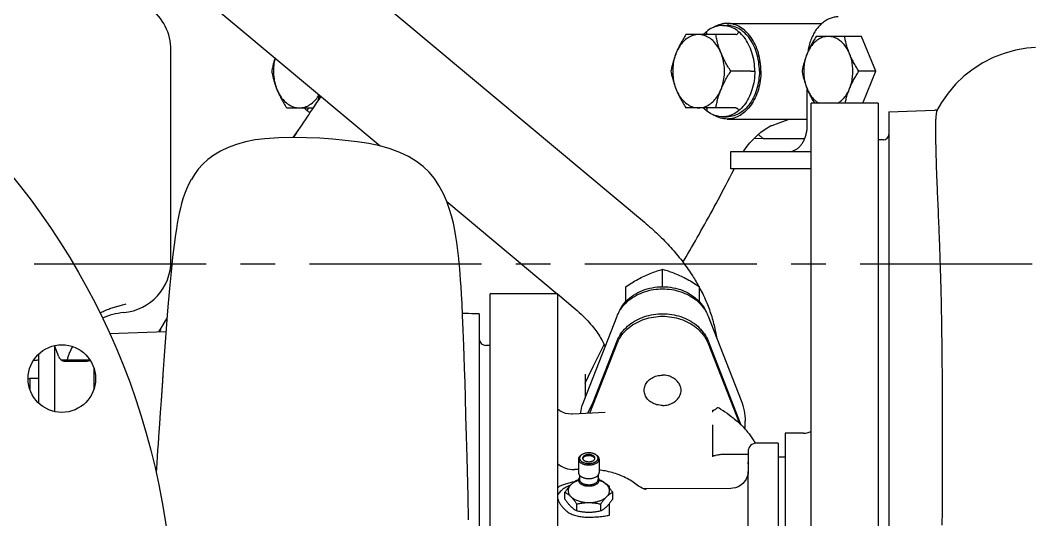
# Model space of a CAD drawing. Header units: millimetres. Extents: x 156850 to 204135, y 56350 to 74150.
# Drawn here: x 174926.8 to 175160.2, y 61523.3 to 61638.2 of the extents above; entities that cross this region are included whole.
import ezdxf

# ---------------------------------------------------------------- set-up
doc = ezdxf.new("R2010")
doc.units = ezdxf.units.MM
doc.header["$LTSCALE"] = 150
doc.linetypes.add('X-2F-PLAN$0$CENTER', pattern=[2, 1.25, -0.25, 0.25, -0.25])
doc.layers.add('-----33 Equipment', color=5, linetype='Continuous')

# ---------------------------------------------------------------- blocks, each defined once
blk = doc.blocks.new('X-2F-PLAN$0$A$C73FA2420')
at = {"color": 0, "linetype": 'Continuous'}
for p, q in [((1801.46, 709.29), (1801.34, 709.66)), ((1804.29, 707.27), (1795.86, 707.27)), ((1801.46, 707.27), (1801.46, 709.29)), ((1807.08, 707.27), (1804.29, 707.27)), ((1809.05, 703.61), (1793.9, 703.61)), ((1806.5, 702.63), (1809.06, 703.56)), ((1805.5, 701.2), (1805.5, 696.09)), ((1805.82, 702.13), (1805.82, 695.45)), ((1804.06, 694.57), (1798.88, 694.57)), ((1811.84, 690.92), (1812.29, 677.95)), ((1781.98, 680.07), (1779.84, 680.21)), ((1788.02, 679.63), (1786.35, 679.75)), ((1788.04, 679.62), (1787.52, 679.66)), ((1791.08, 679.41), (1788.04, 679.62)), ((1793.66, 679.23), (1791.08, 679.41)), ((1796.4, 679.04), (1793.66, 679.23)), ((1813.45, 678.91), (1812.23, 679.63)), ((1812.75, 679.13), (1812.23, 679.57)), ((1812.75, 679.13), (1812.75, 679.13)), ((1897.42, 679.27), (1855.05, 628.59)), ((1798.72, 678.88), (1796.4, 679.04)), ((1798.55, 678.89), (1796.4, 679.03)), ((1798.73, 678.88), (1798.55, 678.89)), ((1800.82, 678.74), (1798.68, 678.88)), ((1801.07, 678.72), (1798.73, 678.88)), ((1803.91, 678.54), (1800.82, 678.74)), ((1802.53, 678.63), (1801.07, 678.72)), ((1805.71, 678.42), (1802.53, 678.63)), ((1828.62, 676.78), (1877.12, 676.78)), ((1847.34, 672.09), (1847.34, 672.08)), ((1916.98, 662.92), (1837.47, 567.78)), ((1863.8, 650.13), (1863.8, 644.05)), ((1858.06, 647.93), (1856.94, 648.69)), ((1858.02, 647.86), (1856.94, 648.63)), ((1858.57, 647.57), (1858.06, 647.93)), ((1859.37, 647.03), (1858.57, 647.57)), ((1859.91, 646.66), (1859.37, 647.03)), ((1860.48, 646.28), (1859.91, 646.66)), ((1861.06, 645.89), (1860.48, 646.28)), ((1861.66, 645.48), (1861.06, 645.89)), ((1862.29, 645.06), (1861.66, 645.48)), ((1862.93, 644.63), (1862.29, 645.06)), ((1863.6, 644.18), (1862.93, 644.63)), ((1864.29, 643.73), (1863.6, 644.18)), ((1865, 643.26), (1864.29, 643.73)), ((1865.73, 642.77), (1865, 643.26)), ((1866.49, 642.27), (1865.73, 642.77)), ((1842.27, 613.29), (1821.02, 587.86)), ((1838.94, 612.18), (1838.94, 612.18)), ((1816.38, 605.78), (1696.99, 605.78)), ((1747.22, 603.28), (1819.4, 603.29)), ((1809.11, 603.29), (1809.11, 604.26)), ((1819.4, 603.29), (1821.01, 603.29)), ((1821.02, 587.79), (1821.01, 603.29)), ((1819.52, 587.79), (1747.22, 587.78)), ((1773.73, 586.07), (1775.32, 586.07)), ((1820.96, 587.79), (1817.9, 584.14)), ((1821.02, 587.79), (1819.52, 587.79)), ((1780.52, 582.95), (1780.51, 583.87)), ((1793.68, 576.82), (1793.3, 584.34)), ((1771, 583.32), (1772.59, 583.32)), ((1779.27, 582.74), (1778.29, 582.74)), ((1782.95, 582.95), (1779.83, 582.95)), ((1796.42, 581.67), (1815.88, 574.05)), ((1802.52, 581.39), (1797.15, 581.39)), ((1793.48, 580.77), (1796.03, 579.58)), ((1793.5, 580.34), (1809.57, 574.05)), ((1796.03, 579.58), (1810.14, 574.05)), ((1771, 577.82), (1772.59, 577.82)), ((1779.27, 578.41), (1778.29, 578.41)), ((1782.95, 578.19), (1779.83, 578.19)), ((1770.06, 575.81), (1772.73, 575.81)), ((1773.73, 575.07), (1775.32, 575.07)), ((1776.33, 575.81), (1776.71, 575.81)), ((1819.11, 572.08), (1822.62, 572.08)), ((1776.19, 547.87), (1776.11, 567.94)), ((1822.62, 563.58), (1826.64, 563.58)), ((1863.8, 546.69), (1863.8, 558.2)), ((1880.67, 546.69), (1880.67, 558.2)), ((1810.14, 553.1), (1790.84, 545.55)), ((1809.57, 553.1), (1791.16, 545.89)), ((1815.88, 553.1), (1796.42, 545.49)), ((1819.11, 555.08), (1822.62, 555.08)), ((1783.43, 552.03), (1790.81, 552.03)), ((1793.76, 552.03), (1794.18, 552.03)), ((1794.64, 550.59), (1794.74, 550.76)), ((1783.97, 543.89), (1783.97, 549.93)), ((1861.23, 548.72), (1861.23, 530.28)), ((1861.73, 549.78), (1861.73, 548.72)), ((1882.73, 549.78), (1882.73, 548.72)), ((1883.23, 548.72), (1883.23, 526.89)), ((1849.73, 547.87), (1853.73, 547.87)), ((1849.73, 529.41), (1849.73, 547.87)), ((1853.73, 547.87), (1853.73, 529.41)), ((1872.23, 543.25), (1872.23, 547.88)), ((1735.96, 543.88), (1780.12, 543.89)), ((1784.64, 543.89), (1779.49, 543.89)), ((1789.78, 544.58), (1791.67, 544.58)), ((1786.64, 536.98), (1786.64, 541.89)), ((1856.79, 542.51), (1856.73, 540.14)), ((1856.73, 540.14), (1856.73, 540.11)), ((1856.73, 540.11), (1856.73, 530.86)), ((1786.64, 536.98), (1700.79, 536.97)), ((1783.39, 535.33), (1783.39, 536.98)), ((1859.77, 538.38), (1859.77, 538.38)), ((1783.39, 535.33), (1698.5, 535.32)), ((1788.92, 535.33), (1783.39, 535.33)), ((1788.92, 531.17), (1788.92, 535.33)), ((1859.73, 530.28), (1868.12, 530.28)), ((1680.06, 529.41), (1863.46, 529.41)), ((1863.46, 529.41), (1864.88, 529.41)), ((1864.88, 513.91), (1864.88, 529.41)), ((1880.23, 517.75), (1880.23, 528.19)), ((1872.23, 514.48), (1872.23, 518.39)), ((1864.88, 517.48), (1872.23, 514.48)), ((1872.23, 514.48), (1880.23, 517.75)), ((1863.38, 513.91), (1680.06, 513.91)), ((1856.45, 512.73), (1856.45, 513.91)), ((1864.88, 513.91), (1863.38, 513.91)), ((1820.38, 511.49), (1663.57, 511.51)), ((1857.7, 511.48), (1820.38, 511.49)), ((1862.91, 511.48), (1857.7, 511.48)), ((1862.91, 511.48), (1863.28, 500.92)), ((1865.06, 499.34), (1863.15, 500.43))]:
    blk.add_line(p, q, dxfattribs=at)
for points in [[(1786.35, 679.75), (1785, 679.85), (1783.56, 679.96), (1781.98, 680.07)], [(1817.96, 677.51), (1816.04, 677.66), (1813.98, 677.82), (1811.91, 677.98), (1809.83, 678.14), (1807.76, 678.28), (1805.71, 678.42)], [(1815.41, 677.71), (1814.78, 678.1), (1813.45, 678.91)], [(1834.67, 675.72), (1832.3, 676.04), (1829.43, 676.4), (1826.06, 676.77), (1822.2, 677.15), (1817.96, 677.51)], [(1847.34, 672.09), (1846.27, 672.66), (1845.09, 673.2), (1843.95, 673.65), (1842.85, 674.02), (1841.76, 674.34), (1840.68, 674.62), (1839.57, 674.87), (1838.41, 675.11), (1837.2, 675.33), (1835.92, 675.54), (1834.67, 675.72)], [(1856.67, 655.14), (1856.4, 657.38), (1855.97, 659.63), (1855.39, 661.72), (1854.66, 663.63), (1853.81, 665.37), (1852.88, 666.92), (1851.88, 668.27), (1850.82, 669.44), (1849.67, 670.48), (1848.45, 671.39), (1847.34, 672.08)], [(1838.94, 612.18), (1840.42, 612.62), (1842.25, 613.28), (1844.15, 614.13), (1845.95, 615.08), (1847.55, 616.1), (1848.98, 617.3), (1850.28, 618.69), (1851.46, 620.28), (1852.56, 622.08), (1853.55, 624.09), (1854.4, 626.29), (1855.08, 628.67), (1855.56, 631.22), (1855.95, 633.88), (1856.3, 636.64), (1856.58, 639.5), (1856.79, 642.47), (1856.91, 645.55), (1856.95, 648.72), (1856.86, 651.98), (1856.67, 655.14)], [(1822.69, 609.99), (1823.35, 610.03), (1824.21, 610.09), (1825.46, 610.18), (1826.72, 610.28), (1827.94, 610.39), (1829.14, 610.5), (1830.35, 610.63), (1831.57, 610.78), (1832.84, 610.95), (1834.2, 611.16), (1835.67, 611.42), (1837.29, 611.76), (1838.94, 612.18)], [(1797.06, 608.97), (1800.58, 609.07), (1803.84, 609.17), (1806.66, 609.27), (1809.01, 609.34)], [(1809.01, 609.34), (1812.7, 609.48), (1815.97, 609.62), (1818.7, 609.76), (1820.94, 609.88), (1822.69, 609.99)], [(1816.38, 605.78), (1816.39, 606.6), (1816.4, 607.48), (1816.43, 608.3), (1816.46, 609.09), (1816.49, 609.65)], [(1768.99, 608.26), (1774.33, 608.38), (1783.31, 608.6)], [(1783.31, 608.6), (1788.23, 608.73), (1792.88, 608.86), (1797.06, 608.97)], [(1793.3, 584.33), (1793.29, 584.58), (1793.33, 585.22), (1793.46, 585.9), (1793.71, 586.6), (1794.05, 587.28), (1794.41, 587.79)], [(1800.44, 581.39), (1802.02, 580.66), (1804.25, 579.58)], [(1804.25, 579.58), (1807.36, 578.04), (1809.32, 577.06)], [(1776.03, 567.72), (1776.13, 567.99), (1776.28, 568.32), (1776.48, 568.7), (1776.74, 569.11), (1776.96, 569.41)], [(1775.93, 567.39), (1775.93, 567.37), (1775.94, 567.41), (1775.97, 567.52), (1776.03, 567.72)], [(1828.25, 558.89), (1828.74, 558.6), (1829.47, 558.17), (1830.2, 557.75), (1830.93, 557.32), (1831.67, 556.9), (1832.42, 556.47), (1833.17, 556.04), (1833.92, 555.61), (1834.68, 555.18), (1835.45, 554.75), (1836.22, 554.32), (1837, 553.88), (1837.79, 553.45), (1838.58, 553.01), (1839.38, 552.57), (1840.18, 552.13), (1841, 551.69), (1841.81, 551.25), (1842.64, 550.81), (1843.48, 550.36), (1844.32, 549.91), (1845.17, 549.47), (1846.02, 549.02), (1846.89, 548.57), (1847.76, 548.12), (1848.65, 547.67), (1849.54, 547.21), (1849.73, 547.11)], [(1793.85, 549.3), (1794.08, 549.67), (1794.37, 550.15), (1794.64, 550.59)], [(1780.19, 543.89), (1779.53, 543.94), (1778.9, 544.1), (1778.31, 544.36), (1777.78, 544.69), (1777.31, 545.11), (1776.91, 545.6), (1776.59, 546.15), (1776.35, 546.76), (1776.22, 547.41), (1776.19, 547.87)], [(1782.37, 543.89), (1782.28, 543.9), (1782.13, 543.92), (1782.01, 543.96), (1781.93, 544.01), (1781.9, 544.02)], [(1853.73, 544.97), (1854.7, 544.31), (1855.72, 543.5), (1856.7, 542.61), (1857.54, 541.73), (1858.2, 540.93), (1858.72, 540.22), (1859.12, 539.61), (1859.42, 539.1), (1859.62, 538.72), (1859.73, 538.48), (1859.77, 538.38)], [(1859.77, 538.38), (1860.37, 536.76), (1861.23, 534.45)], [(1877.69, 477.73), (1877.52, 479.69), (1877.06, 482.34), (1876.33, 484.95), (1875.36, 487.47), (1874.14, 489.86), (1872.71, 492.11), (1871.06, 494.21), (1869.22, 496.12), (1867.21, 497.84), (1865.06, 499.34)]]:
    blk.add_lwpolyline(points, dxfattribs=at)
for centre, radius in [((1743.73, 841.29), 165.1), ((1801.47, 701.9), 7.78)]:
    blk.add_circle(centre, radius, dxfattribs=at)
for centre, radius, start, end in [((1801.73, 686.28), 15, 61.6583, 74.1927), ((1801.73, 686.28), 15, 5.3128, 24.7975), ((1828.62, 688.78), 12, 185.3128, 270), ((1877.12, 688.78), 12, 270, 324.0883), ((1810.63, 604.26), 1.52, 89.9935, 179.9935), ((1786.51, 583.87), 6, 139.2436, 180.0079), ((1784.64, 541.89), 2, 0.0079, 90.0079), ((1792.92, 531.17), 4, 180.0079, 206.1481), ((1857.7, 512.73), 1.25, 179.9934, 268.6642), ((1859.28, 500.78), 4, 354.1342, 1.9934)]:
    blk.add_arc(centre, radius, start, end, dxfattribs=at)
for points, start_tangent, end_tangent in [([(1801.45, 709.29), (1801.33, 709.29), (1801, 709.29), (1800.46, 709.29), (1799.71, 709.29), (1799.08, 709.29)], (0.422323, 0.906445), (-1, 0.000807)), ([(1805.64, 708.46), (1805.77, 707.43), (1805.78, 707.27)], (0.15627, -0.987714), (0.075025, -0.997182)), ([(1806.5, 702.63), (1805.77, 702.07)], (-0.939669, -0.342086), (-0.573497, -0.819208)), ([(1805.77, 702.07), (1805.5, 701.2)], (-0.573497, -0.819208), (0.000124, -1)), ([(1805.5, 696.09), (1805.61, 695.51), (1805.68, 695.37)], (0.000124, -1), (0.477593, -0.878581)), ([(1816.57, 693.14), (1816.93, 692.4), (1817.37, 691.38), (1817.76, 690.33), (1818.1, 689.26), (1818.4, 688.18), (1818.66, 687.07)], (0.455501, -0.890235), (0.20571, -0.978613)), ([(1872.23, 653.57), (1871.17, 653.36), (1870.11, 653.1), (1869.06, 652.77), (1868.02, 652.38)], (-0.985438, -0.170033), (-0.92582, -0.377964)), ([(1875.3, 652.81), (1874.36, 653.1), (1873.3, 653.36), (1872.23, 653.57)], (-0.94825, 0.317524), (-0.985438, 0.170033)), ([(1868.02, 652.38), (1866.98, 651.92), (1865.93, 651.39), (1864.87, 650.79), (1863.8, 650.13)], (-0.92582, -0.377964), (-0.84076, -0.541408)), ([(1868.02, 652.38), (1866.6, 651.65), (1865.41, 650.72), (1864.53, 649.64), (1863.98, 648.45), (1863.8, 647.22)], (-0.92582, -0.377964), (0, -1)), ([(1875.26, 652.78), (1874.84, 652.89), (1873.12, 653.15), (1871.35, 653.15), (1869.63, 652.89), (1868.02, 652.38)], (-0.96487, 0.262727), (-0.92582, -0.377964)), ([(1863.8, 647.22), (1863.99, 645.98), (1864.53, 644.79), (1865.41, 643.71), (1866.59, 642.79), (1866.81, 642.65)], (0, -1), (0.860006, -0.510283)), ([(1862.69, 644.79), (1863.14, 645.41), (1863.18, 645.47)], (0.543505, 0.839406), (0.639571, 0.768732)), ([(1863.18, 645.47), (1863.35, 645.65)], (0.639571, 0.768732), (0.664539, 0.747253)), ([(1863.68, 645.32), (1863.64, 645.3), (1863.48, 645.3), (1863.3, 645.35)], (-0.926936, -0.375219), (-0.92582, 0.377964)), ([(1863.35, 645.65), (1863.77, 646.09)], (0.664539, 0.747253), (0.719955, 0.694021)), ([(1863.8, 645.5), (1863.76, 645.37), (1863.68, 645.32)], (0, -1), (-0.926936, -0.375219)), ([(1865.62, 642.85), (1865.93, 642.77), (1866.71, 642.53)], (0.96749, -0.252907), (0.951015, -0.309145)), ([(1773.9, 587.79), (1773.83, 587.76), (1773.29, 587.53), (1772.72, 587.22), (1772.15, 586.84), (1771.62, 586.39), (1771.15, 585.91), (1770.76, 585.41), (1770.44, 584.9), (1770.19, 584.38), (1770.01, 583.87)], (-0.939222, -0.343312), (-0.270212, -0.962801)), ([(1772.02, 584.7), (1772.25, 584.92), (1772.51, 585.15), (1772.78, 585.37), (1773.07, 585.6), (1773.39, 585.83), (1773.73, 586.07)], (0.704698, 0.709507), (0.826108, 0.563511)), ([(1775.32, 586.07), (1775.19, 585.83), (1775.04, 585.6), (1774.88, 585.37), (1774.71, 585.15), (1774.52, 584.92), (1774.3, 584.7)], (-0.461612, -0.887082), (-0.704698, -0.709507)), ([(1776.94, 584.79), (1776.89, 584.91), (1776.62, 585.5), (1776.32, 586.05), (1775.99, 586.53), (1775.64, 586.96), (1775.26, 587.32), (1774.86, 587.61), (1774.55, 587.79)], (-0.364051, 0.931379), (-0.898118, 0.439754)), ([(1777.03, 584.7), (1776.84, 584.89), (1776.62, 585.08), (1776.39, 585.27), (1776.15, 585.47), (1775.89, 585.66), (1775.62, 585.86), (1775.32, 586.07)], (-0.704871, 0.709336), (-0.826251, 0.563302)), ([(1777.74, 583.87), (1777.6, 584.39), (1777.46, 584.9), (1777.33, 585.41), (1777.19, 585.92), (1777.04, 586.39), (1776.88, 586.84), (1776.7, 587.22), (1776.5, 587.53), (1776.27, 587.76), (1776.24, 587.79)], (-0.270474, 0.962727), (-0.799001, 0.60133)), ([(1770.01, 583.87), (1769.87, 583.29), (1769.75, 582.69), (1769.66, 582.08), (1769.6, 581.45), (1769.58, 580.82), (1769.58, 580.19)], (-0.270212, -0.962801), (0.029274, -0.999571)), ([(1771, 583.32), (1771.13, 583.56), (1771.27, 583.79), (1771.43, 584.02), (1771.61, 584.24), (1771.8, 584.47), (1772.02, 584.7)], (0.461612, 0.887082), (0.704698, 0.709507)), ([(1774.3, 584.7), (1774.1, 584.5), (1773.89, 584.31), (1773.66, 584.12), (1773.42, 583.92), (1773.16, 583.73), (1772.89, 583.53), (1772.59, 583.32)], (-0.704698, -0.709507), (-0.826108, -0.563511)), ([(1774.3, 584.7), (1774.06, 584.42), (1773.84, 584.11), (1773.64, 583.76), (1773.46, 583.37), (1773.3, 582.95), (1773.17, 582.51), (1773.07, 582.04), (1773, 581.56), (1772.95, 581.07), (1772.94, 580.57)], (-0.704698, -0.709507), (0.000138, -1)), ([(1775.67, 585.33), (1775.38, 585.31), (1775.1, 585.23), (1774.82, 585.1), (1774.56, 584.92), (1774.3, 584.7)], (-1, -0.000105), (-0.704698, -0.709507)), ([(1777.03, 584.7), (1776.78, 584.92), (1776.51, 585.1), (1776.24, 585.23), (1775.95, 585.31), (1775.67, 585.33)], (-0.704871, 0.709336), (-1, -0.000105)), ([(1777.62, 584.02), (1777.44, 584.25), (1777.25, 584.47), (1777.03, 584.7)], (-0.59255, 0.805534), (-0.704871, 0.709336)), ([(1778.03, 582.95), (1777.97, 583.15), (1777.82, 583.52), (1777.65, 583.86), (1777.46, 584.17), (1777.25, 584.45), (1777.03, 584.7)], (-0.314692, 0.949194), (-0.704871, 0.709336)), ([(1777.77, 583.79), (1777.62, 584.02)], (-0.549878, 0.835245), (-0.59255, 0.805534)), ([(1777.75, 583.83), (1777.74, 583.87)], (-0.266973, 0.963704), (-0.270474, 0.962727)), ([(1778.05, 583.32), (1777.92, 583.56), (1777.77, 583.79)], (-0.461828, 0.88697), (-0.549878, 0.835245)), ([(1817.9, 584.14), (1816.32, 582.35), (1814.76, 580.81), (1813.26, 579.52), (1811.84, 578.47), (1810.51, 577.65), (1809.3, 577.05), (1808.76, 576.83)], (-0.641328, -0.767267), (-0.935771, -0.352608)), ([(1770.65, 580.57), (1770.66, 581.02), (1770.69, 581.48), (1770.74, 581.93), (1770.81, 582.38), (1770.9, 582.84), (1771, 583.32)], (-0.000138, 1), (0.229987, 0.973194)), ([(1772.59, 583.32), (1772.69, 582.84), (1772.78, 582.38), (1772.85, 581.92), (1772.9, 581.47), (1772.93, 581.02), (1772.94, 580.57)], (0.230258, -0.97313), (0.000138, -1)), ([(1778.11, 582.95), (1777.93, 582.93), (1777.76, 582.87), (1777.59, 582.77), (1777.43, 582.63), (1777.28, 582.46), (1777.15, 582.26), (1777.03, 582.02), (1776.93, 581.76), (1776.85, 581.48), (1776.79, 581.19), (1776.76, 580.88), (1776.75, 580.57), (1776.76, 580.26), (1776.79, 579.96), (1776.85, 579.66), (1776.93, 579.38), (1777.03, 579.12), (1777.15, 578.89), (1777.28, 578.68), (1777.43, 578.51), (1777.59, 578.37), (1777.76, 578.27), (1777.94, 578.21), (1778.11, 578.19)], (-1, -0.000156), (1, 0.000105)), ([(1778.29, 582.74), (1778.12, 582.72), (1777.95, 582.66), (1777.79, 582.56), (1777.64, 582.42), (1777.5, 582.25), (1777.38, 582.05), (1777.27, 581.82), (1777.19, 581.57), (1777.12, 581.3), (1777.07, 581.01), (1777.05, 580.72), (1777.05, 580.42), (1777.07, 580.13), (1777.12, 579.85), (1777.19, 579.57), (1777.27, 579.32), (1777.38, 579.09), (1777.51, 578.89), (1777.64, 578.72), (1777.79, 578.58), (1777.95, 578.49), (1778.12, 578.43), (1778.29, 578.41)], (-1, -0.000156), (1, 0.000105)), ([(1778.13, 582.96), (1778.05, 583.32)], (-0.20737, 0.978263), (-0.230258, 0.97313)), ([(1778.13, 582.95), (1778.11, 582.95)], (-0.999622, 0.027488), (-1, -0.000105)), ([(1778.47, 582.87), (1778.29, 582.93), (1778.13, 582.95)], (-0.906087, 0.423091), (-0.999622, 0.027488)), ([(1778.97, 582.42), (1778.86, 582.26), (1778.75, 582.02), (1778.65, 581.76), (1778.57, 581.48), (1778.51, 581.19), (1778.48, 580.88), (1778.46, 580.57), (1778.48, 580.26), (1778.51, 579.96), (1778.57, 579.66), (1778.65, 579.38), (1778.75, 579.12), (1778.86, 578.89), (1778.97, 578.72)], (-0.577457, -0.816421), (0.577708, -0.816243)), ([(1778.68, 582.74), (1778.64, 582.77), (1778.47, 582.87)], (-0.784888, 0.619637), (-0.906087, 0.423091)), ([(1779.27, 582.74), (1779.15, 582.63), (1779, 582.46), (1778.97, 582.42)], (-0.784699, -0.619877), (-0.577457, -0.816421)), ([(1779.83, 582.95), (1779.65, 582.93), (1779.48, 582.87), (1779.31, 582.77), (1779.27, 582.74)], (-1, -0.000156), (-0.784699, -0.619877)), ([(1782.95, 582.95), (1782.78, 582.93), (1782.6, 582.87), (1782.43, 582.77), (1782.27, 582.63), (1782.12, 582.46), (1781.99, 582.26), (1781.87, 582.02), (1781.77, 581.76), (1781.69, 581.48), (1781.64, 581.19), (1781.6, 580.88), (1781.59, 580.57), (1781.6, 580.26), (1781.64, 579.96), (1781.69, 579.66), (1781.77, 579.38), (1781.87, 579.12), (1781.99, 578.89), (1782.12, 578.68), (1782.27, 578.51), (1782.43, 578.37), (1782.6, 578.27), (1782.78, 578.21), (1782.95, 578.19)], (-1, -0.000156), (1, 0.000105)), ([(1783.16, 582.7), (1782.99, 582.68), (1782.83, 582.62), (1782.67, 582.53), (1782.52, 582.39), (1782.39, 582.23), (1782.27, 582.03), (1782.16, 581.8), (1782.07, 581.55), (1782.01, 581.29), (1781.96, 581.01), (1781.94, 580.72), (1781.94, 580.43), (1781.96, 580.14), (1782.01, 579.86), (1782.07, 579.59), (1782.16, 579.34), (1782.27, 579.12), (1782.39, 578.92), (1782.52, 578.75), (1782.67, 578.62), (1782.83, 578.52), (1782.99, 578.46), (1783.16, 578.44)], (-1, -0.000105), (1, 0.000105)), ([(1782.8, 581.86), (1782.7, 581.75), (1782.6, 581.62), (1782.52, 581.46), (1782.45, 581.28), (1782.4, 581.09), (1782.36, 580.89), (1782.34, 580.68), (1782.34, 580.47), (1782.36, 580.26), (1782.4, 580.05), (1782.45, 579.86), (1782.52, 579.68), (1782.6, 579.53), (1782.7, 579.4), (1782.8, 579.29)], (-0.765854, -0.643015), (0.766007, -0.642833)), ([(1782.92, 581.93), (1782.8, 581.86)], (-0.880718, -0.473642), (-0.765854, -0.643015)), ([(1783.04, 581.98), (1782.92, 581.93)], (-0.967241, -0.253858), (-0.880718, -0.473642)), ([(1783.31, 582.87), (1783.13, 582.93), (1782.95, 582.95)], (-0.906087, 0.423091), (-1, -0.000105)), ([(1783.16, 582), (1783.04, 581.98)], (-1, -0.000156), (-0.967241, -0.253858)), ([(1783.27, 581.86), (1783.15, 581.93), (1783.04, 581.98)], (-0.766007, 0.642833), (-0.967296, 0.253651)), ([(1783.79, 582.39), (1783.65, 582.53), (1783.49, 582.62), (1783.33, 582.68), (1783.16, 582.7)], (-0.686247, 0.727369), (-1, -0.000105)), ([(1783.16, 579.15), (1783.28, 579.16), (1783.4, 579.21), (1783.51, 579.29), (1783.62, 579.4), (1783.72, 579.53), (1783.8, 579.68), (1783.87, 579.86), (1783.92, 580.05), (1783.96, 580.26), (1783.97, 580.47), (1783.97, 580.68), (1783.96, 580.89), (1783.92, 581.09), (1783.87, 581.29), (1783.8, 581.46), (1783.71, 581.62), (1783.62, 581.75), (1783.51, 581.86), (1783.4, 581.93), (1783.28, 581.98), (1783.16, 582)], (1, 0.000156), (-1, -0.000105)), ([(1783.27, 579.29), (1783.37, 579.4), (1783.47, 579.53), (1783.55, 579.68), (1783.62, 579.86), (1783.67, 580.05), (1783.71, 580.26), (1783.73, 580.47), (1783.73, 580.68), (1783.71, 580.89), (1783.67, 581.09), (1783.62, 581.29), (1783.55, 581.46), (1783.47, 581.62), (1783.37, 581.75), (1783.27, 581.86)], (0.765854, 0.643015), (-0.766007, 0.642833)), ([(1783.91, 582.27), (1783.79, 582.46), (1783.64, 582.63), (1783.48, 582.77), (1783.31, 582.87)], (-0.504927, 0.863162), (-0.906087, 0.423091)), ([(1784.01, 582.09), (1783.93, 582.23), (1783.79, 582.39)], (-0.504887, 0.863186), (-0.686247, 0.727369)), ([(1784.02, 579.05), (1784.05, 579.12), (1784.16, 579.34), (1784.24, 579.59), (1784.31, 579.86), (1784.36, 580.14), (1784.38, 580.43), (1784.38, 580.72), (1784.36, 581.01), (1784.31, 581.29), (1784.24, 581.55), (1784.16, 581.8), (1784.05, 582.03), (1784.01, 582.09)], (0.504619, 0.863342), (-0.504887, 0.863186)), ([(1793.4, 582.46), (1794.08, 582.35), (1796.42, 581.67)], (0.990821, -0.135184), (0.931157, -0.364619)), ([(1769.58, 580.19), (1769.6, 579.53), (1769.64, 578.88), (1769.69, 578.23), (1769.76, 577.6), (1769.84, 576.98), (1769.94, 576.38), (1770.06, 575.81)], (0.029273, -0.999571), (0.235036, -0.971987)), ([(1771, 577.82), (1770.9, 578.3), (1770.81, 578.76), (1770.74, 579.21), (1770.69, 579.67), (1770.66, 580.12), (1770.65, 580.57)], (-0.230258, 0.97313), (-0.000138, 1)), ([(1772.94, 580.57), (1772.93, 580.19), (1772.91, 579.8), (1772.87, 579.41), (1772.82, 579.03), (1772.76, 578.63), (1772.68, 578.23), (1772.59, 577.82)], (0.000138, -1), (-0.229987, -0.973194)), ([(1772.94, 580.57), (1772.95, 580.12), (1772.99, 579.67), (1773.05, 579.23), (1773.13, 578.8), (1773.24, 578.39), (1773.37, 578), (1773.52, 577.63), (1773.69, 577.28), (1773.88, 576.97), (1774.09, 576.69), (1774.3, 576.45)], (0.000138, -1), (0.704871, -0.709336)), ([(1778.97, 578.72), (1779, 578.68), (1779.15, 578.51), (1779.27, 578.4)], (0.577708, -0.816243), (0.784888, -0.619637)), ([(1782.8, 579.29), (1782.92, 579.21), (1783.04, 579.16)], (0.766007, -0.642833), (0.967296, -0.253651)), ([(1783.04, 579.16), (1783.15, 579.21)], (0.967241, 0.253858), (0.880718, 0.473642)), ([(1783.04, 579.16), (1783.16, 579.15)], (0.967296, -0.253651), (1, 0.000105)), ([(1783.15, 579.21), (1783.27, 579.29)], (0.880718, 0.473642), (0.765854, 0.643015)), ([(1783.16, 578.44), (1783.33, 578.46), (1783.49, 578.52), (1783.65, 578.62), (1783.79, 578.75)], (1, 0.000105), (0.686068, 0.727538)), ([(1783.31, 578.27), (1783.48, 578.37), (1783.64, 578.51), (1783.79, 578.68), (1783.91, 578.87)], (0.905993, 0.423292), (0.50466, 0.863318)), ([(1783.79, 578.75), (1783.93, 578.92), (1784.02, 579.05)], (0.686068, 0.727538), (0.504619, 0.863342)), ([(1772.02, 576.45), (1771.8, 576.67), (1771.61, 576.9), (1771.43, 577.12), (1771.28, 577.35), (1771.13, 577.58), (1771, 577.82)], (-0.704871, 0.709336), (-0.461828, 0.88697)), ([(1773.73, 575.07), (1773.39, 575.31), (1773.08, 575.54), (1772.78, 575.77), (1772.51, 575.99), (1772.25, 576.22), (1772.02, 576.45)], (-0.826251, 0.563302), (-0.704871, 0.709336)), ([(1772.59, 577.82), (1772.93, 577.58), (1773.25, 577.35), (1773.54, 577.12), (1773.82, 576.9), (1774.07, 576.67), (1774.3, 576.45)], (0.826251, -0.563302), (0.704871, -0.709336)), ([(1774.3, 576.45), (1774.56, 576.22), (1774.83, 576.04), (1775.1, 575.91), (1775.38, 575.84), (1775.67, 575.81)], (0.704871, -0.709336), (1, 0.000105)), ([(1774.3, 576.45), (1774.49, 576.25), (1774.66, 576.06), (1774.81, 575.87), (1774.96, 575.67), (1775.09, 575.48), (1775.21, 575.28), (1775.32, 575.07)], (0.704871, -0.709336), (0.461828, -0.88697)), ([(1775.67, 575.81), (1775.96, 575.84), (1776.24, 575.91), (1776.51, 576.04), (1776.78, 576.22), (1777.04, 576.45)], (1, 0.000105), (0.704698, 0.709507)), ([(1776.55, 576), (1776.8, 576.22), (1777.04, 576.45)], (0.759818, 0.650135), (0.704698, 0.709507)), ([(1776.71, 575.81), (1777.07, 576.38)], (0.573198, 0.819417), (0.503995, 0.863707)), ([(1776.96, 569.41), (1777.85, 570.69), (1778.65, 572.11), (1779.31, 573.62), (1779.84, 575.2), (1780.21, 576.84), (1780.41, 578.19)], (0.611344, 0.791365), (0.106872, 0.994273)), ([(1777.04, 576.45), (1777.28, 576.72), (1777.5, 577.03), (1777.7, 577.38), (1777.88, 577.77), (1778.03, 578.19)], (0.704698, 0.709507), (0.314252, 0.94934)), ([(1777.04, 576.45), (1777.22, 576.64), (1777.39, 576.83), (1777.54, 577.03), (1777.69, 577.22), (1777.82, 577.42), (1777.94, 577.62), (1778.05, 577.82)], (0.704698, 0.709507), (0.461612, 0.887082)), ([(1777.07, 576.38), (1777.09, 576.42)], (0.503995, 0.863707), (0.499817, 0.866131)), ([(1777.09, 576.42), (1777.2, 576.61)], (0.499817, 0.866131), (0.475703, 0.879606)), ([(1778.05, 577.82), (1778.13, 578.19)], (0.229987, 0.973194), (0.207076, 0.978325)), ([(1778.11, 578.19), (1778.13, 578.19)], (1, 0.000156), (0.999646, 0.026616)), ([(1778.13, 578.19), (1778.29, 578.21), (1778.47, 578.27)], (0.999646, 0.026616), (0.905993, 0.423292)), ([(1778.47, 578.27), (1778.64, 578.37), (1778.68, 578.4)], (0.905993, 0.423292), (0.784699, 0.619877)), ([(1779.27, 578.4), (1779.31, 578.37), (1779.48, 578.27), (1779.65, 578.21), (1779.83, 578.19)], (0.784888, -0.619637), (1, 0.000105)), ([(1782.95, 578.19), (1783.13, 578.21), (1783.31, 578.27)], (1, 0.000156), (0.905993, 0.423292)), ([(1775.32, 575.07), (1775.67, 575.31), (1775.98, 575.54), (1776.28, 575.77), (1776.55, 576)], (0.826108, 0.563511), (0.759818, 0.650135)), ([(1776.71, 575.81), (1776.94, 576.35)], (0.425755, 0.904839), (0.363308, 0.931669)), ([(1809.57, 574.05), (1810.03, 573.85)], (0.931157, -0.364619), (0.906004, -0.423269)), ([(1810.14, 574.05), (1811.74, 573.21), (1813.18, 572), (1814.4, 570.48), (1815.36, 568.7), (1816.02, 566.73), (1816.35, 564.64), (1816.35, 562.51), (1816.02, 560.42), (1815.36, 558.45), (1814.4, 556.67), (1813.18, 555.15), (1811.74, 553.95), (1810.14, 553.1)], (0.931157, -0.364619), (-0.931157, -0.364619)), ([(1815.88, 574.05), (1816.92, 573.56)], (0.931157, -0.364619), (0.870151, -0.492786)), ([(1810.03, 573.85), (1811.17, 573.21), (1812.61, 572), (1813.83, 570.48), (1814.78, 568.7), (1815.44, 566.73), (1815.78, 564.64), (1815.78, 562.51), (1815.44, 560.42), (1814.78, 558.45), (1813.83, 556.67), (1812.61, 555.15), (1811.17, 553.95), (1810.03, 553.3)], (0.906004, -0.423269), (-0.906004, -0.423269)), ([(1816.92, 573.57), (1817.58, 573.23), (1819.12, 572.09)], (0.908094, -0.418767), (0.736811, -0.676099)), ([(1816.92, 573.56), (1817.48, 573.21), (1818.92, 572), (1820.14, 570.48), (1821.1, 568.7), (1821.76, 566.73), (1822.09, 564.64), (1822.09, 562.51), (1821.76, 560.42), (1821.1, 558.45), (1820.14, 556.67), (1818.92, 555.15), (1817.48, 553.95), (1816.92, 553.6)], (0.870151, -0.492786), (-0.870143, -0.492799)), ([(1819.12, 572.09), (1819.27, 571.96), (1820.68, 570.26), (1821.74, 568.23), (1822.4, 565.96), (1822.62, 563.59)], (0.736811, -0.676099), (0.001079, -0.999999)), ([(1822.62, 572.08), (1823.52, 570.67), (1824.35, 569.24), (1825.07, 567.83)], (0.553221, -0.833035), (0.427423, -0.904052)), ([(1795.3, 563.58), (1795.47, 564.89), (1795.96, 566.08), (1796.73, 567.02), (1797.7, 567.62), (1798.78, 567.83), (1799.85, 567.62), (1800.83, 567.02), (1801.6, 566.08), (1802.09, 564.89), (1802.26, 563.58)], (0, 1), (0, -1)), ([(1837.47, 567.78), (1834.63, 564.6), (1831.65, 561.7), (1828.55, 559.11), (1825.38, 556.86), (1822.79, 555.3)], (-0.641328, -0.767267), (-0.875229, -0.483709)), ([(1825.07, 567.83), (1825.68, 566.41), (1826.21, 564.98), (1826.64, 563.58)], (0.427423, -0.904052), (0.27094, -0.962596)), ([(1795.3, 563.58), (1795.47, 562.26), (1795.96, 561.08), (1796.73, 560.14), (1797.7, 559.54), (1798.78, 559.33), (1799.85, 559.54), (1800.83, 560.14), (1801.6, 561.08), (1802.09, 562.26), (1802.12, 562.38)], (0, -1), (0.234691, 0.97207)), ([(1802.12, 562.38), (1802.26, 563.58)], (0.234691, 0.97207), (0, 1)), ([(1822.62, 563.56), (1822.4, 561.19), (1821.74, 558.92), (1820.68, 556.89), (1819.27, 555.2), (1819.12, 555.06)], (-0.00108, -0.999999), (-0.736805, -0.676106)), ([(1822.62, 563.59), (1822.62, 563.58)], (0.001079, -0.999999), (0, -1)), ([(1822.62, 563.58), (1822.62, 563.56)], (0, -1), (-0.00108, -0.999999)), ([(1826.64, 563.58), (1826.21, 562.17), (1825.68, 560.74), (1825.07, 559.33)], (-0.27094, -0.962596), (-0.427423, -0.904052)), ([(1868.02, 560.46), (1866.98, 560), (1865.93, 559.47), (1864.87, 558.86), (1863.8, 558.2)], (-0.92582, -0.377964), (-0.84076, -0.541408)), ([(1868.02, 560.46), (1866.6, 559.73), (1865.41, 558.8), (1864.53, 557.72), (1863.98, 556.53), (1863.8, 555.29)], (-0.92582, -0.377964), (0, -1)), ([(1872.23, 561.65), (1871.17, 561.44), (1870.11, 561.17), (1869.06, 560.85), (1868.02, 560.46)], (-0.985438, -0.170033), (-0.92582, -0.377964)), ([(1876.45, 560.46), (1874.84, 560.96), (1873.12, 561.22), (1871.35, 561.22), (1869.63, 560.96), (1868.02, 560.46)], (-0.92582, 0.377964), (-0.92582, -0.377964)), ([(1876.45, 560.46), (1875.41, 560.85), (1874.36, 561.17), (1873.3, 561.44), (1872.23, 561.65)], (-0.92582, 0.377964), (-0.985438, 0.170033)), ([(1880.67, 558.2), (1879.6, 558.86), (1878.54, 559.47), (1877.49, 560), (1876.45, 560.46)], (-0.84076, 0.541408), (-0.92582, 0.377964)), ([(1880.67, 555.29), (1880.48, 556.53), (1879.94, 557.72), (1879.06, 558.8), (1877.88, 559.72), (1876.45, 560.46)], (0, 1), (-0.92582, 0.377964)), ([(1825.07, 559.33), (1824.35, 557.91), (1823.52, 556.48), (1822.62, 555.08)], (-0.427423, -0.904052), (-0.553221, -0.833035)), ([(1810.03, 553.3), (1809.57, 553.1)], (-0.906004, -0.423269), (-0.931157, -0.364619)), ([(1822.36, 555.07), (1822.16, 554.96), (1818.94, 553.43), (1815.73, 552.27), (1812.57, 551.46), (1811.12, 551.2)], (-0.880926, -0.473255), (-0.987932, -0.154887)), ([(1816.92, 553.6), (1815.88, 553.1)], (-0.870143, -0.492799), (-0.931157, -0.364619)), ([(1819.12, 555.06), (1817.58, 553.93), (1816.92, 553.58)], (-0.736805, -0.676106), (-0.908087, -0.418782)), ([(1862.15, 551.84), (1862.25, 552.07), (1863.14, 553.49), (1863.18, 553.54)], (0.378535, 0.925587), (0.639571, 0.768732)), ([(1863.18, 553.54), (1863.35, 553.73)], (0.639571, 0.768732), (0.664539, 0.747253)), ([(1863.48, 553.38), (1863.3, 553.42)], (-0.989806, 0.142419), (-0.92582, 0.377964)), ([(1863.35, 553.73), (1863.77, 554.17)], (0.664539, 0.747253), (0.719955, 0.694021)), ([(1863.68, 553.39), (1863.64, 553.38), (1863.48, 553.38)], (-0.926936, -0.375219), (-0.989806, 0.142419)), ([(1863.8, 553.57), (1863.76, 553.45), (1863.68, 553.39)], (0, -1), (-0.926936, -0.375219)), ([(1863.8, 555.29), (1863.99, 554.05), (1864.53, 552.87), (1865.41, 551.79), (1866.59, 550.86), (1868.02, 550.13)], (0, -1), (0.92582, -0.377964)), ([(1876.45, 550.13), (1877.87, 550.86), (1879.06, 551.79), (1879.94, 552.87), (1880.48, 554.06), (1880.67, 555.29)], (0.92582, 0.377964), (0, 1)), ([(1880.67, 553.57), (1880.71, 553.45), (1880.79, 553.39)], (0, -1), (0.926496, -0.376304)), ([(1881.12, 553.73), (1880.7, 554.17)], (-0.664574, 0.747223), (-0.719955, 0.694021)), ([(1880.79, 553.39), (1880.83, 553.38), (1880.99, 553.38)], (0.926496, -0.376304), (0.989806, 0.142419)), ([(1880.99, 553.38), (1881.17, 553.42)], (0.989806, 0.142419), (0.92582, 0.377964)), ([(1881.28, 553.54), (1881.12, 553.73)], (-0.639571, 0.768732), (-0.664574, 0.747223)), ([(1882.32, 551.84), (1882.22, 552.07), (1881.33, 553.49), (1881.28, 553.54)], (-0.378535, 0.925587), (-0.639571, 0.768732)), ([(1783.74, 552.03), (1783.74, 551.82), (1783.74, 551.6), (1783.74, 551.38)], (0.000115, -1), (0.000062, -1)), ([(1783.8, 552.03), (1783.78, 551.81), (1783.77, 551.6), (1783.74, 551.38)], (-0.029036, -0.999578), (-0.135313, -0.990803)), ([(1783.97, 549.93), (1783.95, 550.37), (1783.87, 550.86), (1783.74, 551.38)], (-0.000023, 1), (-0.287513, 0.957777)), ([(1794.16, 552.02), (1794.24, 551.81), (1794.32, 551.6), (1794.4, 551.42), (1794.48, 551.28), (1794.56, 551.18), (1794.63, 551.12)], (0.325623, -0.9455), (0.861963, -0.506971)), ([(1794.74, 550.76), (1794.77, 550.86), (1794.77, 550.95), (1794.72, 551.04), (1794.63, 551.12)], (0.487933, 0.872881), (-0.861963, 0.506971)), ([(1861.23, 548.72), (1861.45, 550.23), (1862.07, 551.69), (1862.16, 551.84)], (0, 1), (0.527024, 0.84985)), ([(1861.73, 549.78), (1861.79, 550.55), (1862.15, 551.84)], (0, 1), (0.378535, 0.925587)), ([(1863.8, 551.32), (1864.87, 551.11), (1865.93, 550.84), (1866.98, 550.52), (1868.02, 550.13)], (0.985438, -0.170033), (0.92582, -0.377964)), ([(1876.45, 550.13), (1877.49, 550.52), (1878.54, 550.84), (1879.6, 551.11), (1880.67, 551.32)], (0.92582, 0.377964), (0.985438, 0.170033)), ([(1883.23, 548.72), (1883.02, 550.23), (1882.4, 551.69), (1882.31, 551.84)], (0, 1), (-0.527024, 0.84985)), ([(1882.73, 549.78), (1882.68, 550.55), (1882.32, 551.84)], (0, 1), (-0.378535, 0.925587)), ([(1793.81, 549.24), (1792.42, 547.31), (1791.4, 546.13)], (-0.544053, -0.839051), (-0.67802, -0.735043)), ([(1793.81, 549.24), (1793.83, 549.26), (1793.85, 549.3)], (0.544226, 0.838939), (0.507673, 0.86155)), ([(1872.23, 540.94), (1870.09, 541.09), (1868.02, 541.53), (1866.12, 542.25), (1864.46, 543.22), (1863.09, 544.4), (1862.07, 545.74), (1861.45, 547.2), (1861.23, 548.72)], (-1, 0), (0, 1)), ([(1861.83, 548.75), (1861.79, 549), (1861.73, 549.78)], (-0.1942, 0.980962), (0, 1)), ([(1872.23, 541.29), (1870.05, 541.46), (1867.96, 541.93), (1866.06, 542.71), (1864.43, 543.75), (1863.14, 545.01), (1862.25, 546.42), (1861.79, 547.94), (1861.73, 548.72)], (-1, 0), (0, 1)), ([(1872.23, 542.35), (1870.05, 542.52), (1867.96, 543), (1866.06, 543.77), (1864.43, 544.81), (1863.14, 546.07), (1862.25, 547.48), (1861.83, 548.75)], (-1, 0), (-0.1942, 0.980962)), ([(1868.02, 550.13), (1869.06, 549.67), (1870.11, 549.14), (1871.17, 548.54), (1872.23, 547.88)], (0.92582, -0.377964), (0.84076, -0.541408)), ([(1868.02, 550.13), (1869.63, 549.62), (1871.35, 549.36), (1873.12, 549.36), (1874.84, 549.62), (1876.45, 550.13)], (0.92582, -0.377964), (0.92582, 0.377964)), ([(1872.23, 547.88), (1873.3, 548.54), (1874.36, 549.14), (1875.41, 549.67), (1876.45, 550.13)], (0.84076, 0.541408), (0.92582, 0.377964)), ([(1872.23, 542.35), (1874.42, 542.52), (1876.5, 543), (1878.41, 543.77), (1880.04, 544.81), (1881.33, 546.07), (1882.22, 547.48), (1882.63, 548.75)], (1, 0), (0.1942, 0.980962)), ([(1872.23, 540.94), (1874.38, 541.09), (1876.44, 541.53), (1878.35, 542.25), (1880.01, 543.22), (1881.38, 544.4), (1882.4, 545.74), (1883.02, 547.2), (1883.23, 548.72)], (1, 0), (0, 1)), ([(1872.23, 541.29), (1874.42, 541.46), (1876.5, 541.93), (1878.41, 542.71), (1880.04, 543.75), (1881.33, 545.01), (1882.22, 546.42), (1882.68, 547.94), (1882.73, 548.72)], (1, 0), (0, 1)), ([(1882.63, 548.75), (1882.68, 549), (1882.73, 549.78)], (0.1942, 0.980962), (0, 1)), ([(1791.4, 546.13), (1790.86, 545.57)], (-0.67802, -0.735043), (-0.703629, -0.710567)), ([(1863.8, 546.69), (1863.76, 546.53), (1863.64, 546.36), (1863.48, 546.23), (1863.3, 546.13)], (0, -1), (-0.92582, -0.377964)), ([(1880.67, 546.69), (1880.71, 546.53), (1880.83, 546.36), (1880.99, 546.23), (1881.17, 546.13)], (0, -1), (0.92582, -0.377964)), ([(1790.73, 545.43), (1789.17, 544.03), (1787.36, 542.71), (1786.61, 542.25)], (-0.70967, -0.704534), (-0.86333, -0.50464)), ([(1790.86, 545.57), (1790.73, 545.43)], (-0.703629, -0.710567), (-0.70967, -0.704534)), ([(1796.42, 545.49), (1794.08, 544.81), (1791.67, 544.58)], (-0.931157, -0.364619), (-1, 0)), ([(1857.17, 541), (1857.7, 541.52), (1857.71, 541.53)], (0.751885, 0.659294), (0.666767, 0.745267)), ([(1872.23, 543.25), (1872.23, 543.06), (1872.23, 542.86), (1872.23, 542.65), (1872.23, 542.48)], (0, -1), (0, -1)), ([(1857.17, 541), (1857.02, 540.84), (1856.9, 540.67), (1856.81, 540.49), (1856.75, 540.3), (1856.73, 540.14)], (-0.751856, -0.659328), (-0.024897, -0.99969)), ([(1853.73, 534.49), (1853.81, 533.83), (1854.03, 533.19), (1854.39, 532.58), (1854.88, 532.01), (1855.49, 531.51), (1856.21, 531.08), (1857.01, 530.74), (1857.88, 530.49), (1858.8, 530.33), (1859.73, 530.28)], (0, -1), (1, 0)), ([(1868.23, 530.33), (1867.1, 529.77), (1866.11, 529.07), (1865.31, 528.26), (1864.86, 527.63)], (-0.92582, -0.377964), (-0.511435, -0.859322)), ([(1868.23, 530.33), (1867.25, 529.9), (1866.26, 529.4), (1865.25, 528.83), (1864.88, 528.6)], (-0.92582, -0.377964), (-0.852265, -0.52311)), ([(1872.23, 531.46), (1871.21, 531.26), (1870.21, 531.01), (1869.22, 530.7), (1868.23, 530.33)], (-0.985438, -0.170033), (-0.92582, -0.377964)), ([(1876.23, 530.33), (1874.97, 530.75), (1873.62, 531), (1872.23, 531.09), (1870.84, 531), (1869.5, 530.75), (1868.23, 530.33)], (-0.92582, 0.377964), (-0.92582, -0.377964)), ([(1876.23, 530.33), (1875.25, 530.7), (1874.26, 531.01), (1873.25, 531.26), (1872.23, 531.46)], (-0.92582, 0.377964), (-0.985438, 0.170033)), ([(1880.23, 528.19), (1879.21, 528.83), (1878.21, 529.4), (1877.22, 529.9), (1876.23, 530.33)], (-0.84076, 0.541408), (-0.92582, 0.377964)), ([(1880.23, 525.43), (1880.11, 526.41), (1879.75, 527.37), (1879.16, 528.26), (1878.36, 529.07), (1877.38, 529.76), (1876.23, 530.33)], (0, 1), (-0.92582, 0.377964)), ([(1884.73, 523.15), (1884.65, 524.08), (1884.39, 525), (1883.97, 525.88), (1883.39, 526.72), (1882.67, 527.49), (1881.81, 528.19), (1880.82, 528.81), (1879.73, 529.32), (1878.56, 529.74), (1877.32, 530.04), (1876.7, 530.14)], (0, 1), (-0.989926, 0.141585)), ([(1876.23, 520.53), (1877.37, 521.1), (1878.36, 521.79), (1879.16, 522.6), (1879.75, 523.5), (1880.11, 524.45), (1880.23, 525.43)], (0.92582, 0.377964), (0, 1)), ([(1864.86, 523.24), (1865.31, 522.6), (1866.1, 521.8), (1867.09, 521.1), (1868.23, 520.53)], (0.511539, -0.85926), (0.92582, -0.377964)), ([(1864.88, 521.54), (1865.25, 521.46), (1866.26, 521.21), (1867.25, 520.9), (1868.23, 520.53)], (0.980031, -0.198846), (0.92582, -0.377964)), ([(1868.23, 520.53), (1869.5, 520.12), (1870.85, 519.86), (1872.23, 519.77), (1873.62, 519.86), (1874.97, 520.12), (1876.23, 520.53)], (0.92582, -0.377964), (0.92582, 0.377964)), ([(1868.23, 520.53), (1869.22, 520.1), (1870.21, 519.6), (1871.21, 519.03), (1872.23, 518.39)], (0.92582, -0.377964), (0.84076, -0.541408)), ([(1872.23, 518.39), (1873.25, 519.03), (1874.26, 519.6), (1875.25, 520.1), (1876.23, 520.53)], (0.84076, 0.541408), (0.92582, 0.377964)), ([(1876.23, 520.53), (1877.22, 520.9), (1878.21, 521.21), (1879.21, 521.46), (1880.23, 521.66)], (0.92582, 0.377964), (0.985438, 0.170033)), ([(1823, 499.55), (1819.93, 499.48), (1816.57, 499.41), (1813.26, 499.36)], (-0.999697, -0.024607), (-0.999889, -0.01492)), ([(1846.93, 500.45), (1844.1, 500.33), (1841.08, 500.2), (1837.86, 500.07), (1834.42, 499.93), (1830.8, 499.8), (1827, 499.67), (1823, 499.55)], (-0.999071, -0.043102), (-0.999618, -0.027641)), ([(1852.7, 500.65), (1851.38, 500.61), (1850.68, 500.59), (1849.96, 500.57), (1849.22, 500.54), (1848.46, 500.52), (1847.7, 500.49), (1846.93, 500.45)], (-0.999626, -0.027356), (-0.999103, -0.042344)), ([(1857.27, 500.74), (1855.87, 500.72), (1854.33, 500.69), (1852.7, 500.65)], (-0.999968, -0.008016), (-0.999638, -0.02691)), ([(1862.55, 500.58), (1861.91, 500.66), (1861.06, 500.71), (1860, 500.74), (1858.74, 500.75), (1857.27, 500.74)], (-0.988538, 0.150976), (-0.999968, -0.008014)), ([(1863.15, 500.43), (1862.94, 500.51), (1862.55, 500.58)], (-0.873569, 0.4867), (-0.988541, 0.150955)), ([(1791.54, 499.19), (1787.01, 499.19), (1782.3, 499.2), (1777.53, 499.21), (1772.7, 499.23), (1767.77, 499.26)], (-1, -0.000866), (-0.999974, 0.00727)), ([(1802.77, 499.24), (1799.22, 499.21), (1795.36, 499.2), (1791.54, 499.19)], (-0.999974, -0.007265), (-1, -0.000866)), ([(1813.26, 499.36), (1809.84, 499.31), (1806.23, 499.27), (1802.77, 499.24)], (-0.999889, -0.01492), (-0.999974, -0.007265))]:
    blk.add_spline(points, degree=3, dxfattribs=dict(at, start_tangent=start_tangent, end_tangent=end_tangent))
blk = doc.blocks.new('X-2F-PLAN$0$zw$C47F')
at = {"layer": '-----33 Equipment', "linetype": 'X-2F-PLAN$0$CENTER', "ltscale": 0.211328}
blk.add_line((4725.86, 1136.3), (4725.86, 2236.3), dxfattribs=at)
at = {"layer": '-----33 Equipment'}
blk.add_blockref('X-2F-PLAN$0$A$C73FA2420', (2898.05, 848.02), dxfattribs=at)

msp = doc.modelspace()

# ---------------------------------------------------------------- block references
at = {"layer": '-----33 Equipment', "rotation": 90.00000000000001}
msp.add_blockref('X-2F-PLAN$0$zw$C47F', (176486.3, 56856.22), dxfattribs=at)

doc.saveas('drawing.dxf')
